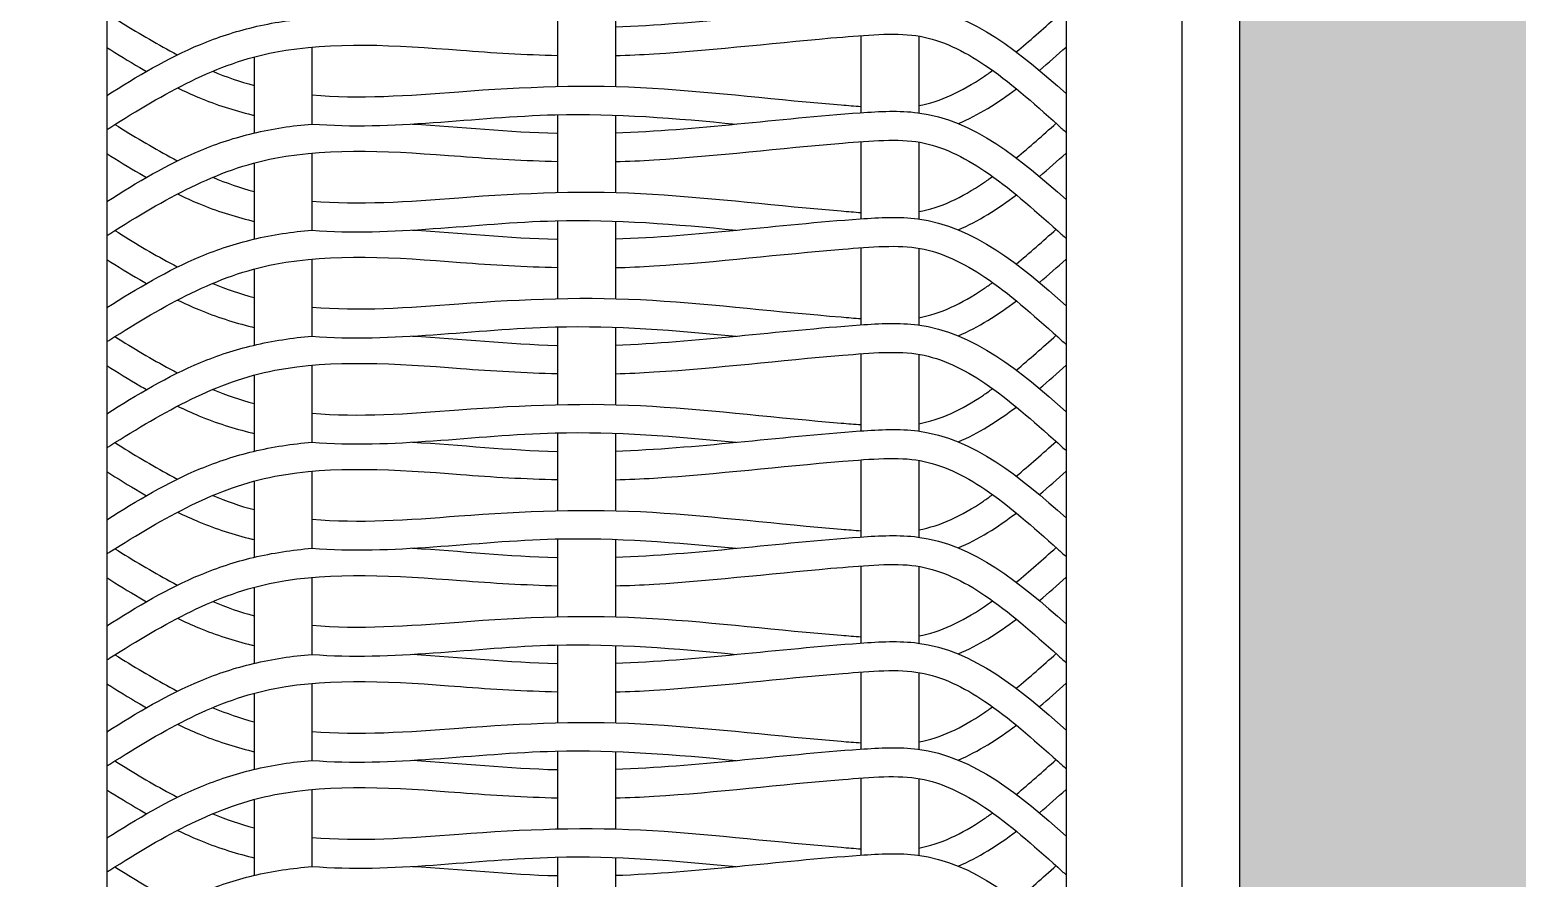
# Model space of a CAD drawing. Header units: millimetres. Extents: x 3409 to 3822, y 896 to 1108.
# Drawn here: x 3434.373 to 3435.659, y 1035.644 to 1036.378 of the extents above; entities that cross this region are included whole.
import ezdxf

# ---------------------------------------------------------------- set-up
doc = ezdxf.new("R2010")
doc.units = ezdxf.units.MM
doc.layers.add('a-epipla', color=8, linetype='Continuous')
doc.layers.add('toixoi_provolh', color=150, linetype='Continuous')

msp = doc.modelspace()

# ---------------------------------------------------------------- hatches: boundary and pattern name
at = {"layer": 'toixoi_provolh', "true_color": 0xa7a8aa}
h = msp.add_hatch(color=253, dxfattribs=at)
h.dxf.hatch_style = 1
h.paths.add_polyline_path([(3432.4192, 1038.0776), (3432.4192, 1037.6776), (3435.4192, 1037.6776), (3435.4192, 1038.0776)])
h.paths.add_polyline_path([(3432.4192, 1038.0776), (3432.0192, 1038.0776), (3432.0192, 1035.0776), (3432.4192, 1035.0776)])
h.paths.add_polyline_path([(3438.8192, 1037.6776), (3438.8192, 1038.0776), (3435.8192, 1038.0776), (3435.8192, 1037.6776)])
h.paths.add_polyline_path([(3435.4192, 1035.0776), (3435.8192, 1035.0776), (3435.8192, 1038.0776), (3435.4192, 1038.0776)])
h.paths.add_polyline_path([(3439.2192, 1038.0776), (3439.2192, 1037.6776), (3442.2192, 1037.6776), (3442.2192, 1038.0776)])
h.paths.add_polyline_path([(3438.8192, 1035.0776), (3439.2192, 1035.0776), (3439.2192, 1038.0776), (3438.8192, 1038.0776)])
h.paths.add_polyline_path([(3442.2192, 1035.0776), (3442.6192, 1035.0776), (3442.6192, 1038.0776), (3442.2192, 1038.0776)])

# ---------------------------------------------------------------- linework, layer by layer
at = {"layer": 'a-epipla'}
for p, q in [((3435.3692, 1037.6276), (3435.3692, 1035.1276)), ((3434.4392, 1037.5276), (3434.4392, 1035.0776)), ((3435.2692, 1037.5276), (3435.2692, 1035.0776)), ((3434.8292, 1036.3959), (3434.8292, 1036.3285)), ((3434.8792, 1036.3955), (3434.8792, 1036.3286)), ((3434.6167, 1036.3627), (3434.6167, 1036.296)), ((3435.0917, 1036.3726), (3435.0917, 1036.3058)), ((3435.1417, 1036.3722), (3435.1417, 1036.3057)), ((3434.5667, 1036.3541), (3434.5667, 1036.2883)), ((3434.8292, 1036.3042), (3434.8292, 1036.2368)), ((3434.8792, 1036.3037), (3434.8792, 1036.2368)), ((3435.0917, 1036.2808), (3435.0917, 1036.2141)), ((3435.1417, 1036.2804), (3435.1417, 1036.214)), ((3434.5667, 1036.2624), (3434.5667, 1036.1965)), ((3434.6167, 1036.2709), (3434.6167, 1036.2043)), ((3434.8292, 1036.2124), (3434.8292, 1036.1451)), ((3434.8792, 1036.212), (3434.8792, 1036.1451)), ((3435.0917, 1036.1891), (3435.0917, 1036.1224)), ((3435.1417, 1036.1887), (3435.1417, 1036.1222)), ((3434.5667, 1036.1706), (3434.5667, 1036.1048)), ((3434.6167, 1036.1792), (3434.6167, 1036.1126)), ((3434.8292, 1036.1207), (3434.8292, 1036.0533)), ((3434.8792, 1036.1203), (3434.8792, 1036.0533)), ((3435.0917, 1036.0973), (3435.0917, 1036.0306)), ((3435.1417, 1036.0969), (3435.1417, 1036.0305)), ((3434.6167, 1036.0874), (3434.6167, 1036.0208)), ((3434.5667, 1036.0789), (3434.5667, 1036.013)), ((3434.8292, 1036.0289), (3434.8292, 1035.9616)), ((3434.8792, 1036.0285), (3434.8792, 1035.9616)), ((3435.0917, 1036.0056), (3435.0917, 1035.9389)), ((3435.1417, 1036.0052), (3435.1417, 1035.9387)), ((3434.6167, 1035.9957), (3434.6167, 1035.9291)), ((3434.5667, 1035.9872), (3434.5667, 1035.9213)), ((3434.8292, 1035.9372), (3434.8292, 1035.8698)), ((3434.8792, 1035.9368), (3434.8792, 1035.8698)), ((3435.0917, 1035.9139), (3435.0917, 1035.8471)), ((3435.1417, 1035.9135), (3435.1417, 1035.847)), ((3434.6167, 1035.904), (3434.6167, 1035.8373)), ((3434.5667, 1035.8954), (3434.5667, 1035.8295)), ((3434.8292, 1035.8454), (3434.8292, 1035.7781)), ((3434.8792, 1035.845), (3434.8792, 1035.7781)), ((3435.0917, 1035.8221), (3435.0917, 1035.7554)), ((3434.6167, 1035.8122), (3434.6167, 1035.7456)), ((3435.1417, 1035.8217), (3435.1417, 1035.7553)), ((3434.5667, 1035.8037), (3434.5667, 1035.7378)), ((3434.8292, 1035.7537), (3434.8292, 1035.6863)), ((3434.8792, 1035.7533), (3434.8792, 1035.6864)), ((3434.6167, 1035.7205), (3434.6167, 1035.6538)), ((3435.0917, 1035.7304), (3435.0917, 1035.6636)), ((3435.1417, 1035.73), (3435.1417, 1035.6635)), ((3434.5667, 1035.7119), (3434.5667, 1035.6461)), ((3434.8292, 1035.6619), (3434.8292, 1035.5946)), ((3434.8792, 1035.6615), (3434.8792, 1035.5946))]:
    msp.add_line(p, q, dxfattribs=at)
for points, knots in [([(3434.8792, 1036.3802), (3434.9496, 1036.3826), (3435.0357, 1036.3948), (3435.1756, 1036.4024), (3435.2294, 1036.3578), (3435.2692, 1036.3224)], [0.4662693, 0.4662693, 0.4662693, 0.4662693, 0.6786549, 0.7286549, 0.877812, 0.877812, 0.877812, 0.877812]), ([(3434.4392, 1036.3207), (3434.4654, 1036.3372), (3434.5056, 1036.3615), (3434.567, 1036.3815), (3434.5997, 1036.3864), (3434.6167, 1036.3878)], [0.0125232, 0.0125232, 0.0125232, 0.0125232, 0.1049264, 0.1530593, 0.2047826, 0.2047826, 0.2047826, 0.2047826]), ([(3434.4463, 1036.3874), (3434.4623, 1036.3774), (3434.4781, 1036.3679), (3434.4939, 1036.3594), (3434.4961, 1036.3583), (3434.4983, 1036.3571), (3434.5004, 1036.356)], [0.00678697, 0.00678697, 0.00678697, 0.00678697, 0.06344334, 0.06344334, 0.06344334, 0.07121295, 0.07121295, 0.07121295, 0.07121295]), ([(3434.8792, 1036.3554), (3434.8904, 1036.3556), (3434.9015, 1036.3561), (3434.9677, 1036.3602), (3435.0217, 1036.367), (3435.1003, 1036.3733), (3435.124, 1036.3754), (3435.1617, 1036.3685), (3435.1801, 1036.3597), (3435.2196, 1036.3332), (3435.2404, 1036.3147), (3435.2619, 1036.2954), (3435.2643, 1036.2932), (3435.2667, 1036.291), (3435.2692, 1036.2888)], [0.4655013, 0.4655013, 0.4655013, 0.4655013, 0.498274, 0.498274, 0.6616991, 0.6616991, 0.7352337, 0.7352337, 0.8087683, 0.8087683, 0.8895351, 0.8895351, 0.8895351, 0.8986667, 0.8986667, 0.8986667, 0.8986667]), ([(3434.4392, 1036.2912), (3434.4401, 1036.2917), (3434.441, 1036.2923), (3434.4419, 1036.2929), (3434.4893, 1036.3229), (3434.5345, 1036.3487), (3434.6349, 1036.3678), (3434.689, 1036.3643), (3434.7729, 1036.3578), (3434.801, 1036.3561), (3434.8292, 1036.3554)], [-0.0032083, -0.0032083, -0.0032083, -0.0032083, 0, 0, 0, 0.1674245, 0.1674245, 0.3348489, 0.3348489, 0.4168796, 0.4168796, 0.4168796, 0.4168796]), ([(3434.4392, 1036.3624), (3434.4486, 1036.3565), (3434.4581, 1036.3506), (3434.4677, 1036.345), (3434.4697, 1036.3438), (3434.4716, 1036.3427), (3434.4736, 1036.3416)], [0.01406967, 0.01406967, 0.01406967, 0.01406967, 0.04740122, 0.04740122, 0.04740122, 0.05413463, 0.05413463, 0.05413463, 0.05413463]), ([(3435.1417, 1036.312), (3435.1605, 1036.3155), (3435.1789, 1036.3242), (3435.2003, 1036.3387), (3435.2029, 1036.3405), (3435.2056, 1036.3425)], [0.73539871, 0.73539871, 0.73539871, 0.73539871, 0.80876826, 0.80876826, 0.81911219, 0.81911219, 0.81911219, 0.81911219]), ([(3434.5005, 1036.3273), (3434.5066, 1036.3244), (3434.5273, 1036.3149), (3434.5498, 1036.3076), (3434.566, 1036.3038), (3434.5667, 1036.3036)], [0.08463791, 0.08463791, 0.08463791, 0.08463791, 0.10492637, 0.15305927, 0.15507122, 0.15507122, 0.15507122, 0.15507122]), ([(3434.6167, 1036.3212), (3434.6572, 1036.3177), (3434.6999, 1036.3206), (3434.7989, 1036.3283), (3434.8561, 1036.3306), (3434.9663, 1036.3237), (3435.0204, 1036.317), (3435.0804, 1036.3122), (3435.0861, 1036.3117), (3435.0917, 1036.3113)], [0.2038605, 0.2038605, 0.2038605, 0.2038605, 0.3348489, 0.3348489, 0.498274, 0.498274, 0.6616991, 0.6616991, 0.6790294, 0.6790294, 0.6790294, 0.6790294]), ([(3434.6167, 1036.2961), (3434.6858, 1036.2905), (3434.8108, 1036.3112), (3434.9316, 1036.3011), (3434.9838, 1036.296)], [0.2060573, 0.2060573, 0.2060573, 0.2060573, 0.4155593, 0.5729024, 0.5729024, 0.5729024, 0.5729024]), ([(3434.8792, 1036.2884), (3434.9496, 1036.2909), (3435.0357, 1036.3031), (3435.1756, 1036.3107), (3435.2294, 1036.2661), (3435.2692, 1036.2307)], [0.4662693, 0.4662693, 0.4662693, 0.4662693, 0.6786549, 0.7286549, 0.877812, 0.877812, 0.877812, 0.877812]), ([(3434.4392, 1036.229), (3434.4654, 1036.2455), (3434.5056, 1036.2698), (3434.567, 1036.2898), (3434.5997, 1036.2946), (3434.6167, 1036.2961)], [0.0125232, 0.0125232, 0.0125232, 0.0125232, 0.1049264, 0.1530593, 0.2047826, 0.2047826, 0.2047826, 0.2047826]), ([(3434.4463, 1036.2957), (3434.4623, 1036.2857), (3434.4781, 1036.2762), (3434.4939, 1036.2677), (3434.4961, 1036.2665), (3434.4983, 1036.2654), (3434.5004, 1036.2642)], [0.00678697, 0.00678697, 0.00678697, 0.00678697, 0.06344334, 0.06344334, 0.06344334, 0.07121295, 0.07121295, 0.07121295, 0.07121295]), ([(3434.7037, 1036.2961), (3434.7453, 1036.2937), (3434.7874, 1036.2891), (3434.829, 1036.2881), (3434.8292, 1036.2881)], [0.2917847, 0.2917847, 0.2917847, 0.2917847, 0.4155593, 0.4161946, 0.4161946, 0.4161946, 0.4161946]), ([(3434.4392, 1036.1994), (3434.4401, 1036.2), (3434.441, 1036.2006), (3434.4419, 1036.2012), (3434.4893, 1036.2311), (3434.5345, 1036.257), (3434.6349, 1036.2761), (3434.689, 1036.2725), (3434.7729, 1036.266), (3434.801, 1036.2644), (3434.8292, 1036.2637)], [-0.0032083, -0.0032083, -0.0032083, -0.0032083, 0, 0, 0, 0.1674245, 0.1674245, 0.3348489, 0.3348489, 0.4168796, 0.4168796, 0.4168796, 0.4168796]), ([(3434.8792, 1036.2636), (3434.8904, 1036.2639), (3434.9015, 1036.2643), (3434.9677, 1036.2685), (3435.0217, 1036.2752), (3435.1003, 1036.2816), (3435.124, 1036.2837), (3435.1617, 1036.2768), (3435.1801, 1036.268), (3435.2196, 1036.2414), (3435.2404, 1036.2229), (3435.2619, 1036.2037), (3435.2643, 1036.2015), (3435.2667, 1036.1993), (3435.2692, 1036.1971)], [0.4655013, 0.4655013, 0.4655013, 0.4655013, 0.498274, 0.498274, 0.6616991, 0.6616991, 0.7352337, 0.7352337, 0.8087683, 0.8087683, 0.8895351, 0.8895351, 0.8895351, 0.8986667, 0.8986667, 0.8986667, 0.8986667]), ([(3434.4392, 1036.2706), (3434.4486, 1036.2647), (3434.4581, 1036.2588), (3434.4677, 1036.2532), (3434.4697, 1036.2521), (3434.4716, 1036.251), (3434.4736, 1036.2499)], [0.01406967, 0.01406967, 0.01406967, 0.01406967, 0.04740122, 0.04740122, 0.04740122, 0.05413463, 0.05413463, 0.05413463, 0.05413463]), ([(3435.1417, 1036.2203), (3435.1605, 1036.2237), (3435.1789, 1036.2325), (3435.2003, 1036.2469), (3435.2029, 1036.2488), (3435.2056, 1036.2507)], [0.73539871, 0.73539871, 0.73539871, 0.73539871, 0.80876826, 0.80876826, 0.81911219, 0.81911219, 0.81911219, 0.81911219]), ([(3434.5005, 1036.2356), (3434.5066, 1036.2326), (3434.5273, 1036.2232), (3434.5498, 1036.2159), (3434.566, 1036.2121), (3434.5667, 1036.2119)], [0.08463791, 0.08463791, 0.08463791, 0.08463791, 0.10492637, 0.15305927, 0.15507122, 0.15507122, 0.15507122, 0.15507122]), ([(3434.6167, 1036.2294), (3434.6572, 1036.226), (3434.6999, 1036.2289), (3434.7989, 1036.2366), (3434.8561, 1036.2389), (3434.9663, 1036.232), (3435.0204, 1036.2253), (3435.0804, 1036.2204), (3435.0861, 1036.2199), (3435.0917, 1036.2195)], [0.2038605, 0.2038605, 0.2038605, 0.2038605, 0.3348489, 0.3348489, 0.498274, 0.498274, 0.6616991, 0.6616991, 0.6790294, 0.6790294, 0.6790294, 0.6790294]), ([(3434.6167, 1036.2043), (3434.6858, 1036.1987), (3434.8108, 1036.2195), (3434.9316, 1036.2094), (3434.9838, 1036.2043)], [0.2060573, 0.2060573, 0.2060573, 0.2060573, 0.4155593, 0.5729024, 0.5729024, 0.5729024, 0.5729024]), ([(3434.8792, 1036.1967), (3434.9496, 1036.1991), (3435.0357, 1036.2113), (3435.1756, 1036.2189), (3435.2294, 1036.1743), (3435.2692, 1036.1389)], [0.4662693, 0.4662693, 0.4662693, 0.4662693, 0.6786549, 0.7286549, 0.877812, 0.877812, 0.877812, 0.877812]), ([(3434.4392, 1036.1373), (3434.4654, 1036.1537), (3434.5056, 1036.178), (3434.567, 1036.198), (3434.5997, 1036.2029), (3434.6167, 1036.2043)], [0.0125232, 0.0125232, 0.0125232, 0.0125232, 0.1049264, 0.1530593, 0.2047826, 0.2047826, 0.2047826, 0.2047826]), ([(3434.4463, 1036.204), (3434.4623, 1036.1939), (3434.4781, 1036.1844), (3434.4939, 1036.1759), (3434.4961, 1036.1748), (3434.4983, 1036.1736), (3434.5004, 1036.1725)], [0.00678697, 0.00678697, 0.00678697, 0.00678697, 0.06344334, 0.06344334, 0.06344334, 0.07121295, 0.07121295, 0.07121295, 0.07121295]), ([(3434.7037, 1036.2044), (3434.7453, 1036.202), (3434.7874, 1036.1974), (3434.829, 1036.1964), (3434.8292, 1036.1964)], [0.2917847, 0.2917847, 0.2917847, 0.2917847, 0.4155593, 0.4161946, 0.4161946, 0.4161946, 0.4161946]), ([(3434.4392, 1036.1077), (3434.4401, 1036.1083), (3434.441, 1036.1088), (3434.4419, 1036.1094), (3434.4893, 1036.1394), (3434.5345, 1036.1653), (3434.6349, 1036.1844), (3434.689, 1036.1808), (3434.7729, 1036.1743), (3434.801, 1036.1726), (3434.8292, 1036.172)], [-0.0032083, -0.0032083, -0.0032083, -0.0032083, 0, 0, 0, 0.1674245, 0.1674245, 0.3348489, 0.3348489, 0.4168796, 0.4168796, 0.4168796, 0.4168796]), ([(3434.8792, 1036.1719), (3434.8904, 1036.1721), (3434.9015, 1036.1726), (3434.9677, 1036.1767), (3435.0217, 1036.1835), (3435.1003, 1036.1898), (3435.124, 1036.1919), (3435.1617, 1036.185), (3435.1801, 1036.1763), (3435.2196, 1036.1497), (3435.2404, 1036.1312), (3435.2619, 1036.1119), (3435.2643, 1036.1097), (3435.2667, 1036.1076), (3435.2692, 1036.1054)], [0.4655013, 0.4655013, 0.4655013, 0.4655013, 0.498274, 0.498274, 0.6616991, 0.6616991, 0.7352337, 0.7352337, 0.8087683, 0.8087683, 0.8895351, 0.8895351, 0.8895351, 0.8986667, 0.8986667, 0.8986667, 0.8986667]), ([(3434.4392, 1036.1789), (3434.4486, 1036.173), (3434.4581, 1036.1671), (3434.4677, 1036.1615), (3434.4697, 1036.1604), (3434.4716, 1036.1592), (3434.4736, 1036.1581)], [0.01406967, 0.01406967, 0.01406967, 0.01406967, 0.04740122, 0.04740122, 0.04740122, 0.05413463, 0.05413463, 0.05413463, 0.05413463]), ([(3435.1417, 1036.1285), (3435.1605, 1036.132), (3435.1789, 1036.1408), (3435.2003, 1036.1552), (3435.2029, 1036.157), (3435.2056, 1036.159)], [0.73539871, 0.73539871, 0.73539871, 0.73539871, 0.80876826, 0.80876826, 0.81911219, 0.81911219, 0.81911219, 0.81911219]), ([(3434.5005, 1036.1438), (3434.5066, 1036.1409), (3434.5273, 1036.1315), (3434.5498, 1036.1241), (3434.566, 1036.1203), (3434.5667, 1036.1202)], [0.08463791, 0.08463791, 0.08463791, 0.08463791, 0.10492637, 0.15305927, 0.15507122, 0.15507122, 0.15507122, 0.15507122]), ([(3434.6167, 1036.1377), (3434.6572, 1036.1342), (3434.6999, 1036.1372), (3434.7989, 1036.1448), (3434.8561, 1036.1471), (3434.9663, 1036.1402), (3435.0204, 1036.1335), (3435.0804, 1036.1287), (3435.0861, 1036.1282), (3435.0917, 1036.1278)], [0.2038605, 0.2038605, 0.2038605, 0.2038605, 0.3348489, 0.3348489, 0.498274, 0.498274, 0.6616991, 0.6616991, 0.6790294, 0.6790294, 0.6790294, 0.6790294]), ([(3434.6167, 1036.1126), (3434.6858, 1036.107), (3434.8108, 1036.1277), (3434.9316, 1036.1176), (3434.9838, 1036.1126)], [0.2060573, 0.2060573, 0.2060573, 0.2060573, 0.4155593, 0.5729024, 0.5729024, 0.5729024, 0.5729024]), ([(3434.8792, 1036.1049), (3434.9496, 1036.1074), (3435.0357, 1036.1196), (3435.1756, 1036.1272), (3435.2294, 1036.0826), (3435.2692, 1036.0472)], [0.4662693, 0.4662693, 0.4662693, 0.4662693, 0.6786549, 0.7286549, 0.877812, 0.877812, 0.877812, 0.877812]), ([(3434.4392, 1036.0455), (3434.4654, 1036.062), (3434.5056, 1036.0863), (3434.567, 1036.1063), (3434.5997, 1036.1111), (3434.6167, 1036.1126)], [0.0125232, 0.0125232, 0.0125232, 0.0125232, 0.1049264, 0.1530593, 0.2047826, 0.2047826, 0.2047826, 0.2047826]), ([(3434.4463, 1036.1122), (3434.4623, 1036.1022), (3434.4781, 1036.0927), (3434.4939, 1036.0842), (3434.4961, 1036.083), (3434.4983, 1036.0819), (3434.5004, 1036.0808)], [0.00678697, 0.00678697, 0.00678697, 0.00678697, 0.06344334, 0.06344334, 0.06344334, 0.07121295, 0.07121295, 0.07121295, 0.07121295]), ([(3434.7037, 1036.1127), (3434.7453, 1036.1102), (3434.7874, 1036.1057), (3434.829, 1036.1046), (3434.8292, 1036.1046)], [0.2917847, 0.2917847, 0.2917847, 0.2917847, 0.4155593, 0.4161946, 0.4161946, 0.4161946, 0.4161946]), ([(3434.4392, 1036.0159), (3434.4401, 1036.0165), (3434.441, 1036.0171), (3434.4419, 1036.0177), (3434.4893, 1036.0476), (3434.5345, 1036.0735), (3434.6349, 1036.0926), (3434.689, 1036.089), (3434.7729, 1036.0825), (3434.801, 1036.0809), (3434.8292, 1036.0802)], [-0.0032083, -0.0032083, -0.0032083, -0.0032083, 0, 0, 0, 0.1674245, 0.1674245, 0.3348489, 0.3348489, 0.4168796, 0.4168796, 0.4168796, 0.4168796]), ([(3434.8792, 1036.0801), (3434.8904, 1036.0804), (3434.9015, 1036.0809), (3434.9677, 1036.085), (3435.0217, 1036.0917), (3435.1003, 1036.0981), (3435.124, 1036.1002), (3435.1617, 1036.0933), (3435.1801, 1036.0845), (3435.2196, 1036.0579), (3435.2404, 1036.0394), (3435.2619, 1036.0202), (3435.2643, 1036.018), (3435.2667, 1036.0158), (3435.2692, 1036.0136)], [0.4655013, 0.4655013, 0.4655013, 0.4655013, 0.498274, 0.498274, 0.6616991, 0.6616991, 0.7352337, 0.7352337, 0.8087683, 0.8087683, 0.8895351, 0.8895351, 0.8895351, 0.8986667, 0.8986667, 0.8986667, 0.8986667]), ([(3434.4392, 1036.0872), (3434.4486, 1036.0812), (3434.4581, 1036.0754), (3434.4677, 1036.0697), (3434.4697, 1036.0686), (3434.4716, 1036.0675), (3434.4736, 1036.0664)], [0.01406967, 0.01406967, 0.01406967, 0.01406967, 0.04740122, 0.04740122, 0.04740122, 0.05413463, 0.05413463, 0.05413463, 0.05413463]), ([(3435.1417, 1036.0368), (3435.1605, 1036.0403), (3435.1789, 1036.049), (3435.2003, 1036.0634), (3435.2029, 1036.0653), (3435.2056, 1036.0672)], [0.73539871, 0.73539871, 0.73539871, 0.73539871, 0.80876826, 0.80876826, 0.81911219, 0.81911219, 0.81911219, 0.81911219]), ([(3434.6167, 1036.0459), (3434.6572, 1036.0425), (3434.6999, 1036.0454), (3434.7989, 1036.0531), (3434.8561, 1036.0554), (3434.9663, 1036.0485), (3435.0204, 1036.0418), (3435.0804, 1036.0369), (3435.0861, 1036.0365), (3435.0917, 1036.0361)], [0.2038605, 0.2038605, 0.2038605, 0.2038605, 0.3348489, 0.3348489, 0.498274, 0.498274, 0.6616991, 0.6616991, 0.6790294, 0.6790294, 0.6790294, 0.6790294]), ([(3434.5005, 1036.0521), (3434.5066, 1036.0491), (3434.5273, 1036.0397), (3434.5498, 1036.0324), (3434.566, 1036.0286), (3434.5667, 1036.0284)], [0.08463791, 0.08463791, 0.08463791, 0.08463791, 0.10492637, 0.15305927, 0.15507122, 0.15507122, 0.15507122, 0.15507122]), ([(3434.6167, 1036.0208), (3434.6858, 1036.0152), (3434.8108, 1036.036), (3434.9316, 1036.0259), (3434.9838, 1036.0208)], [0.2060573, 0.2060573, 0.2060573, 0.2060573, 0.4155593, 0.5729024, 0.5729024, 0.5729024, 0.5729024]), ([(3434.8792, 1036.0132), (3434.9496, 1036.0156), (3435.0357, 1036.0278), (3435.1756, 1036.0355), (3435.2294, 1035.9908), (3435.2692, 1035.9554)], [0.4662693, 0.4662693, 0.4662693, 0.4662693, 0.6786549, 0.7286549, 0.877812, 0.877812, 0.877812, 0.877812]), ([(3434.4392, 1035.9538), (3434.4654, 1035.9702), (3434.5056, 1035.9945), (3434.567, 1036.0145), (3434.5997, 1036.0194), (3434.6167, 1036.0208)], [0.0125232, 0.0125232, 0.0125232, 0.0125232, 0.1049264, 0.1530593, 0.2047826, 0.2047826, 0.2047826, 0.2047826]), ([(3434.4463, 1036.0205), (3434.4623, 1036.0104), (3434.4781, 1036.0009), (3434.4939, 1035.9924), (3434.4961, 1035.9913), (3434.4983, 1035.9901), (3434.5004, 1035.989)], [0.00678697, 0.00678697, 0.00678697, 0.00678697, 0.06344334, 0.06344334, 0.06344334, 0.07121295, 0.07121295, 0.07121295, 0.07121295]), ([(3434.7037, 1036.0209), (3434.7453, 1036.0185), (3434.7874, 1036.0139), (3434.829, 1036.0129), (3434.8292, 1036.0129)], [0.2917847, 0.2917847, 0.2917847, 0.2917847, 0.4155593, 0.4161946, 0.4161946, 0.4161946, 0.4161946]), ([(3434.8792, 1035.9884), (3434.8904, 1035.9887), (3434.9015, 1035.9891), (3434.9677, 1035.9933), (3435.0217, 1036), (3435.1003, 1036.0063), (3435.124, 1036.0084), (3435.1617, 1036.0015), (3435.1801, 1035.9928), (3435.2196, 1035.9662), (3435.2404, 1035.9477), (3435.2619, 1035.9284), (3435.2643, 1035.9263), (3435.2667, 1035.9241), (3435.2692, 1035.9219)], [0.4655013, 0.4655013, 0.4655013, 0.4655013, 0.498274, 0.498274, 0.6616991, 0.6616991, 0.7352337, 0.7352337, 0.8087683, 0.8087683, 0.8895351, 0.8895351, 0.8895351, 0.8986667, 0.8986667, 0.8986667, 0.8986667]), ([(3434.4392, 1035.9242), (3434.4401, 1035.9248), (3434.441, 1035.9253), (3434.4419, 1035.9259), (3434.4893, 1035.9559), (3434.5345, 1035.9818), (3434.6349, 1036.0009), (3434.689, 1035.9973), (3434.7729, 1035.9908), (3434.801, 1035.9891), (3434.8292, 1035.9885)], [-0.0032083, -0.0032083, -0.0032083, -0.0032083, 0, 0, 0, 0.1674245, 0.1674245, 0.3348489, 0.3348489, 0.4168796, 0.4168796, 0.4168796, 0.4168796]), ([(3434.4392, 1035.9954), (3434.4486, 1035.9895), (3434.4581, 1035.9836), (3434.4677, 1035.978), (3434.4697, 1035.9769), (3434.4716, 1035.9757), (3434.4736, 1035.9746)], [0.01406967, 0.01406967, 0.01406967, 0.01406967, 0.04740122, 0.04740122, 0.04740122, 0.05413463, 0.05413463, 0.05413463, 0.05413463]), ([(3434.6167, 1035.9542), (3434.6572, 1035.9507), (3434.6999, 1035.9537), (3434.7989, 1035.9613), (3434.8561, 1035.9637), (3434.9663, 1035.9568), (3435.0204, 1035.95), (3435.0804, 1035.9452), (3435.0861, 1035.9447), (3435.0917, 1035.9443)], [0.2038605, 0.2038605, 0.2038605, 0.2038605, 0.3348489, 0.3348489, 0.498274, 0.498274, 0.6616991, 0.6616991, 0.6790294, 0.6790294, 0.6790294, 0.6790294]), ([(3435.1417, 1035.945), (3435.1605, 1035.9485), (3435.1789, 1035.9573), (3435.2003, 1035.9717), (3435.2029, 1035.9736), (3435.2056, 1035.9755)], [0.73539871, 0.73539871, 0.73539871, 0.73539871, 0.80876826, 0.80876826, 0.81911219, 0.81911219, 0.81911219, 0.81911219]), ([(3434.5005, 1035.9603), (3434.5066, 1035.9574), (3434.5273, 1035.948), (3434.5498, 1035.9406), (3434.566, 1035.9368), (3434.5667, 1035.9367)], [0.08463791, 0.08463791, 0.08463791, 0.08463791, 0.10492637, 0.15305927, 0.15507122, 0.15507122, 0.15507122, 0.15507122]), ([(3434.6167, 1035.9291), (3434.6858, 1035.9235), (3434.8108, 1035.9443), (3434.9316, 1035.9341), (3434.9838, 1035.9291)], [0.2060573, 0.2060573, 0.2060573, 0.2060573, 0.4155593, 0.5729024, 0.5729024, 0.5729024, 0.5729024]), ([(3434.8792, 1035.9214), (3434.9496, 1035.9239), (3435.0357, 1035.9361), (3435.1756, 1035.9437), (3435.2294, 1035.8991), (3435.2692, 1035.8637)], [0.4662693, 0.4662693, 0.4662693, 0.4662693, 0.6786549, 0.7286549, 0.877812, 0.877812, 0.877812, 0.877812]), ([(3434.4392, 1035.862), (3434.4654, 1035.8785), (3434.5056, 1035.9028), (3434.567, 1035.9228), (3434.5997, 1035.9276), (3434.6167, 1035.9291)], [0.0125232, 0.0125232, 0.0125232, 0.0125232, 0.1049264, 0.1530593, 0.2047826, 0.2047826, 0.2047826, 0.2047826]), ([(3434.4463, 1035.9287), (3434.4623, 1035.9187), (3434.4781, 1035.9092), (3434.4939, 1035.9007), (3434.4961, 1035.8995), (3434.4983, 1035.8984), (3434.5004, 1035.8973)], [0.00678697, 0.00678697, 0.00678697, 0.00678697, 0.06344334, 0.06344334, 0.06344334, 0.07121295, 0.07121295, 0.07121295, 0.07121295]), ([(3434.7037, 1035.9292), (3434.7453, 1035.9268), (3434.7874, 1035.9222), (3434.829, 1035.9211), (3434.8292, 1035.9211)], [0.2917847, 0.2917847, 0.2917847, 0.2917847, 0.4155593, 0.4161946, 0.4161946, 0.4161946, 0.4161946]), ([(3434.8792, 1035.8967), (3434.8904, 1035.8969), (3434.9015, 1035.8974), (3434.9677, 1035.9015), (3435.0217, 1035.9082), (3435.1003, 1035.9146), (3435.124, 1035.9167), (3435.1617, 1035.9098), (3435.1801, 1035.901), (3435.2196, 1035.8744), (3435.2404, 1035.8559), (3435.2619, 1035.8367), (3435.2643, 1035.8345), (3435.2667, 1035.8323), (3435.2692, 1035.8301)], [0.4655013, 0.4655013, 0.4655013, 0.4655013, 0.498274, 0.498274, 0.6616991, 0.6616991, 0.7352337, 0.7352337, 0.8087683, 0.8087683, 0.8895351, 0.8895351, 0.8895351, 0.8986667, 0.8986667, 0.8986667, 0.8986667]), ([(3434.4392, 1035.8325), (3434.4401, 1035.833), (3434.441, 1035.8336), (3434.4419, 1035.8342), (3434.4893, 1035.8641), (3434.5345, 1035.89), (3434.6349, 1035.9091), (3434.689, 1035.9055), (3434.7729, 1035.8991), (3434.801, 1035.8974), (3434.8292, 1035.8967)], [-0.0032083, -0.0032083, -0.0032083, -0.0032083, 0, 0, 0, 0.1674245, 0.1674245, 0.3348489, 0.3348489, 0.4168796, 0.4168796, 0.4168796, 0.4168796]), ([(3434.4392, 1035.9037), (3434.4486, 1035.8977), (3434.4581, 1035.8919), (3434.4677, 1035.8863), (3434.4697, 1035.8851), (3434.4716, 1035.884), (3434.4736, 1035.8829)], [0.01406967, 0.01406967, 0.01406967, 0.01406967, 0.04740122, 0.04740122, 0.04740122, 0.05413463, 0.05413463, 0.05413463, 0.05413463]), ([(3435.1417, 1035.8533), (3435.1605, 1035.8568), (3435.1789, 1035.8655), (3435.2003, 1035.88), (3435.2029, 1035.8818), (3435.2056, 1035.8837)], [0.73539871, 0.73539871, 0.73539871, 0.73539871, 0.80876826, 0.80876826, 0.81911219, 0.81911219, 0.81911219, 0.81911219]), ([(3434.5005, 1035.8686), (3434.5066, 1035.8656), (3434.5273, 1035.8562), (3434.5498, 1035.8489), (3434.566, 1035.8451), (3434.5667, 1035.8449)], [0.08463791, 0.08463791, 0.08463791, 0.08463791, 0.10492637, 0.15305927, 0.15507122, 0.15507122, 0.15507122, 0.15507122]), ([(3434.6167, 1035.8625), (3434.6572, 1035.859), (3434.6999, 1035.8619), (3434.7989, 1035.8696), (3434.8561, 1035.8719), (3434.9663, 1035.865), (3435.0204, 1035.8583), (3435.0804, 1035.8534), (3435.0861, 1035.853), (3435.0917, 1035.8526)], [0.2038605, 0.2038605, 0.2038605, 0.2038605, 0.3348489, 0.3348489, 0.498274, 0.498274, 0.6616991, 0.6616991, 0.6790294, 0.6790294, 0.6790294, 0.6790294]), ([(3434.8792, 1035.8297), (3434.9496, 1035.8321), (3435.0357, 1035.8443), (3435.1756, 1035.852), (3435.2294, 1035.8073), (3435.2692, 1035.7719)], [0.4662693, 0.4662693, 0.4662693, 0.4662693, 0.6786549, 0.7286549, 0.877812, 0.877812, 0.877812, 0.877812]), ([(3434.4392, 1035.7703), (3434.4654, 1035.7868), (3434.5056, 1035.811), (3434.567, 1035.8311), (3434.5997, 1035.8359), (3434.6167, 1035.8373)], [0.0125232, 0.0125232, 0.0125232, 0.0125232, 0.1049264, 0.1530593, 0.2047826, 0.2047826, 0.2047826, 0.2047826]), ([(3434.4463, 1035.837), (3434.4623, 1035.827), (3434.4781, 1035.8175), (3434.4939, 1035.809), (3434.4961, 1035.8078), (3434.4983, 1035.8067), (3434.5004, 1035.8055)], [0.00678697, 0.00678697, 0.00678697, 0.00678697, 0.06344334, 0.06344334, 0.06344334, 0.07121295, 0.07121295, 0.07121295, 0.07121295]), ([(3434.6167, 1035.8373), (3434.6858, 1035.8317), (3434.8108, 1035.8525), (3434.9316, 1035.8424), (3434.9838, 1035.8373)], [0.2060573, 0.2060573, 0.2060573, 0.2060573, 0.4155593, 0.5729024, 0.5729024, 0.5729024, 0.5729024]), ([(3434.7037, 1035.8374), (3434.7453, 1035.835), (3434.7874, 1035.8304), (3434.829, 1035.8294), (3434.8292, 1035.8294)], [0.2917847, 0.2917847, 0.2917847, 0.2917847, 0.4155593, 0.4161946, 0.4161946, 0.4161946, 0.4161946]), ([(3434.8792, 1035.8049), (3434.8904, 1035.8052), (3434.9015, 1035.8056), (3434.9677, 1035.8098), (3435.0217, 1035.8165), (3435.1003, 1035.8228), (3435.124, 1035.8249), (3435.1617, 1035.8181), (3435.1801, 1035.8093), (3435.2196, 1035.7827), (3435.2404, 1035.7642), (3435.2619, 1035.7449), (3435.2643, 1035.7428), (3435.2667, 1035.7406), (3435.2692, 1035.7384)], [0.4655013, 0.4655013, 0.4655013, 0.4655013, 0.498274, 0.498274, 0.6616991, 0.6616991, 0.7352337, 0.7352337, 0.8087683, 0.8087683, 0.8895351, 0.8895351, 0.8895351, 0.8986667, 0.8986667, 0.8986667, 0.8986667]), ([(3434.4392, 1035.7407), (3434.4401, 1035.7413), (3434.441, 1035.7419), (3434.4419, 1035.7424), (3434.4893, 1035.7724), (3434.5345, 1035.7983), (3434.6349, 1035.8174), (3434.689, 1035.8138), (3434.7729, 1035.8073), (3434.801, 1035.8057), (3434.8292, 1035.805)], [-0.0032083, -0.0032083, -0.0032083, -0.0032083, 0, 0, 0, 0.1674245, 0.1674245, 0.3348489, 0.3348489, 0.4168796, 0.4168796, 0.4168796, 0.4168796]), ([(3434.4392, 1035.8119), (3434.4486, 1035.806), (3434.4581, 1035.8001), (3434.4677, 1035.7945), (3434.4697, 1035.7934), (3434.4716, 1035.7923), (3434.4736, 1035.7911)], [0.01406967, 0.01406967, 0.01406967, 0.01406967, 0.04740122, 0.04740122, 0.04740122, 0.05413463, 0.05413463, 0.05413463, 0.05413463]), ([(3435.1417, 1035.7616), (3435.1605, 1035.765), (3435.1789, 1035.7738), (3435.2003, 1035.7882), (3435.2029, 1035.7901), (3435.2056, 1035.792)], [0.73539871, 0.73539871, 0.73539871, 0.73539871, 0.80876826, 0.80876826, 0.81911219, 0.81911219, 0.81911219, 0.81911219]), ([(3434.5005, 1035.7769), (3434.5066, 1035.7739), (3434.5273, 1035.7645), (3434.5498, 1035.7572), (3434.566, 1035.7533), (3434.5667, 1035.7532)], [0.08463791, 0.08463791, 0.08463791, 0.08463791, 0.10492637, 0.15305927, 0.15507122, 0.15507122, 0.15507122, 0.15507122]), ([(3434.6167, 1035.7707), (3434.6572, 1035.7673), (3434.6999, 1035.7702), (3434.7989, 1035.7778), (3434.8561, 1035.7802), (3434.9663, 1035.7733), (3435.0204, 1035.7665), (3435.0804, 1035.7617), (3435.0861, 1035.7612), (3435.0917, 1035.7608)], [0.2038605, 0.2038605, 0.2038605, 0.2038605, 0.3348489, 0.3348489, 0.498274, 0.498274, 0.6616991, 0.6616991, 0.6790294, 0.6790294, 0.6790294, 0.6790294]), ([(3434.4392, 1035.6785), (3434.4654, 1035.695), (3434.5056, 1035.7193), (3434.567, 1035.7393), (3434.5997, 1035.7442), (3434.6167, 1035.7456)], [0.0125232, 0.0125232, 0.0125232, 0.0125232, 0.1049264, 0.1530593, 0.2047826, 0.2047826, 0.2047826, 0.2047826]), ([(3434.4463, 1035.7452), (3434.4623, 1035.7352), (3434.4781, 1035.7257), (3434.4939, 1035.7172), (3434.4961, 1035.7161), (3434.4983, 1035.7149), (3434.5004, 1035.7138)], [0.00678697, 0.00678697, 0.00678697, 0.00678697, 0.06344334, 0.06344334, 0.06344334, 0.07121295, 0.07121295, 0.07121295, 0.07121295]), ([(3434.6167, 1035.7456), (3434.6858, 1035.74), (3434.8108, 1035.7608), (3434.9316, 1035.7506), (3434.9838, 1035.7456)], [0.2060573, 0.2060573, 0.2060573, 0.2060573, 0.4155593, 0.5729024, 0.5729024, 0.5729024, 0.5729024]), ([(3434.7037, 1035.7457), (3434.7453, 1035.7433), (3434.7874, 1035.7387), (3434.829, 1035.7376), (3434.8292, 1035.7376)], [0.2917847, 0.2917847, 0.2917847, 0.2917847, 0.4155593, 0.4161946, 0.4161946, 0.4161946, 0.4161946]), ([(3434.8792, 1035.738), (3434.9496, 1035.7404), (3435.0357, 1035.7526), (3435.1756, 1035.7602), (3435.2294, 1035.7156), (3435.2692, 1035.6802)], [0.4662693, 0.4662693, 0.4662693, 0.4662693, 0.6786549, 0.7286549, 0.877812, 0.877812, 0.877812, 0.877812]), ([(3434.8792, 1035.7132), (3434.8904, 1035.7134), (3434.9015, 1035.7139), (3434.9677, 1035.718), (3435.0217, 1035.7248), (3435.1003, 1035.7311), (3435.124, 1035.7332), (3435.1617, 1035.7263), (3435.1801, 1035.7175), (3435.2196, 1035.6909), (3435.2404, 1035.6725), (3435.2619, 1035.6532), (3435.2643, 1035.651), (3435.2667, 1035.6488), (3435.2692, 1035.6466)], [0.4655013, 0.4655013, 0.4655013, 0.4655013, 0.498274, 0.498274, 0.6616991, 0.6616991, 0.7352337, 0.7352337, 0.8087683, 0.8087683, 0.8895351, 0.8895351, 0.8895351, 0.8986667, 0.8986667, 0.8986667, 0.8986667]), ([(3434.4392, 1035.649), (3434.4401, 1035.6495), (3434.441, 1035.6501), (3434.4419, 1035.6507), (3434.4893, 1035.6807), (3434.5345, 1035.7065), (3434.6349, 1035.7256), (3434.689, 1035.7221), (3434.7729, 1035.7156), (3434.801, 1035.7139), (3434.8292, 1035.7132)], [-0.0032083, -0.0032083, -0.0032083, -0.0032083, 0, 0, 0, 0.1674245, 0.1674245, 0.3348489, 0.3348489, 0.4168796, 0.4168796, 0.4168796, 0.4168796]), ([(3434.4392, 1035.7202), (3434.4486, 1035.7143), (3434.4581, 1035.7084), (3434.4677, 1035.7028), (3434.4697, 1035.7016), (3434.4716, 1035.7005), (3434.4736, 1035.6994)], [0.01406967, 0.01406967, 0.01406967, 0.01406967, 0.04740122, 0.04740122, 0.04740122, 0.05413463, 0.05413463, 0.05413463, 0.05413463]), ([(3435.1417, 1035.6698), (3435.1605, 1035.6733), (3435.1789, 1035.682), (3435.2003, 1035.6965), (3435.2029, 1035.6983), (3435.2056, 1035.7002)], [0.73539871, 0.73539871, 0.73539871, 0.73539871, 0.80876826, 0.80876826, 0.81911219, 0.81911219, 0.81911219, 0.81911219]), ([(3434.5005, 1035.6851), (3434.5066, 1035.6822), (3434.5273, 1035.6727), (3434.5498, 1035.6654), (3434.566, 1035.6616), (3434.5667, 1035.6614)], [0.08463791, 0.08463791, 0.08463791, 0.08463791, 0.10492637, 0.15305927, 0.15507122, 0.15507122, 0.15507122, 0.15507122]), ([(3434.6167, 1035.679), (3434.6572, 1035.6755), (3434.6999, 1035.6784), (3434.7989, 1035.6861), (3434.8561, 1035.6884), (3434.9663, 1035.6815), (3435.0204, 1035.6748), (3435.0804, 1035.67), (3435.0861, 1035.6695), (3435.0917, 1035.6691)], [0.2038605, 0.2038605, 0.2038605, 0.2038605, 0.3348489, 0.3348489, 0.498274, 0.498274, 0.6616991, 0.6616991, 0.6790294, 0.6790294, 0.6790294, 0.6790294]), ([(3434.6167, 1035.6539), (3434.6858, 1035.6483), (3434.8108, 1035.669), (3434.9316, 1035.6589), (3434.9838, 1035.6538)], [0.2060573, 0.2060573, 0.2060573, 0.2060573, 0.4155593, 0.5729024, 0.5729024, 0.5729024, 0.5729024]), ([(3434.8792, 1035.6462), (3434.9496, 1035.6487), (3435.0357, 1035.6609), (3435.1756, 1035.6685), (3435.2294, 1035.6239), (3435.2692, 1035.5884)], [0.4662693, 0.4662693, 0.4662693, 0.4662693, 0.6786549, 0.7286549, 0.877812, 0.877812, 0.877812, 0.877812]), ([(3434.4392, 1035.5868), (3434.4654, 1035.6033), (3434.5056, 1035.6276), (3434.567, 1035.6476), (3434.5997, 1035.6524), (3434.6167, 1035.6538)], [0.0125232, 0.0125232, 0.0125232, 0.0125232, 0.1049264, 0.1530593, 0.2047826, 0.2047826, 0.2047826, 0.2047826]), ([(3434.4463, 1035.6535), (3434.4623, 1035.6435), (3434.4781, 1035.634), (3434.4939, 1035.6255), (3434.4961, 1035.6243), (3434.4983, 1035.6232), (3434.5004, 1035.622)], [0.00678697, 0.00678697, 0.00678697, 0.00678697, 0.06344334, 0.06344334, 0.06344334, 0.07121295, 0.07121295, 0.07121295, 0.07121295]), ([(3434.7037, 1035.6539), (3434.7453, 1035.6515), (3434.7874, 1035.6469), (3434.829, 1035.6459), (3434.8292, 1035.6459)], [0.2917847, 0.2917847, 0.2917847, 0.2917847, 0.4155593, 0.4161946, 0.4161946, 0.4161946, 0.4161946])]:
    msp.add_open_spline(points, degree=3, knots=knots, dxfattribs=at)
for points in [[(3435.226, 1036.3584), (3435.2374, 1036.3678), (3435.2489, 1036.3781), (3435.2606, 1036.3886)], [(3435.246, 1036.3425), (3435.2538, 1036.3491), (3435.2615, 1036.3559), (3435.2692, 1036.3627)], [(3434.5309, 1036.3417), (3434.5427, 1036.3368), (3434.5545, 1036.3327), (3434.5667, 1036.3295)], [(3435.1758, 1036.2964), (3435.1933, 1036.3038), (3435.2099, 1036.3143), (3435.2261, 1036.3265)], [(3435.226, 1036.2667), (3435.2374, 1036.2761), (3435.2489, 1036.2863), (3435.2606, 1036.2968)], [(3435.246, 1036.2508), (3435.2538, 1036.2573), (3435.2615, 1036.2641), (3435.2692, 1036.271)], [(3434.5309, 1036.25), (3434.5427, 1036.2451), (3434.5545, 1036.241), (3434.5667, 1036.2377)], [(3435.1758, 1036.2046), (3435.1933, 1036.212), (3435.2099, 1036.2226), (3435.2261, 1036.2348)], [(3435.226, 1036.175), (3435.2374, 1036.1844), (3435.2489, 1036.1946), (3435.2606, 1036.2051)], [(3435.246, 1036.159), (3435.2538, 1036.1656), (3435.2615, 1036.1724), (3435.2692, 1036.1792)], [(3434.5309, 1036.1582), (3434.5427, 1036.1534), (3434.5545, 1036.1492), (3434.5667, 1036.146)], [(3435.1758, 1036.1129), (3435.1933, 1036.1203), (3435.2099, 1036.1308), (3435.2261, 1036.1431)], [(3435.226, 1036.0832), (3435.2374, 1036.0926), (3435.2489, 1036.1029), (3435.2606, 1036.1133)], [(3435.246, 1036.0673), (3435.2538, 1036.0738), (3435.2615, 1036.0806), (3435.2692, 1036.0875)], [(3434.5309, 1036.0665), (3434.5427, 1036.0616), (3434.5545, 1036.0575), (3434.5667, 1036.0542)], [(3435.1758, 1036.0211), (3435.1933, 1036.0285), (3435.2099, 1036.0391), (3435.2261, 1036.0513)], [(3435.226, 1035.9915), (3435.2374, 1036.0009), (3435.2489, 1036.0111), (3435.2606, 1036.0216)], [(3435.246, 1035.9756), (3435.2538, 1035.9821), (3435.2615, 1035.9889), (3435.2692, 1035.9958)], [(3434.5309, 1035.9747), (3434.5427, 1035.9699), (3434.5545, 1035.9657), (3434.5667, 1035.9625)], [(3435.1758, 1035.9294), (3435.1933, 1035.9368), (3435.2099, 1035.9473), (3435.2261, 1035.9596)], [(3435.226, 1035.8997), (3435.2374, 1035.9091), (3435.2489, 1035.9194), (3435.2606, 1035.9298)], [(3435.246, 1035.8838), (3435.2538, 1035.8904), (3435.2615, 1035.8972), (3435.2692, 1035.904)], [(3434.5309, 1035.883), (3434.5427, 1035.8781), (3434.5545, 1035.874), (3434.5667, 1035.8708)], [(3435.1758, 1035.8377), (3435.1933, 1035.845), (3435.2099, 1035.8556), (3435.2261, 1035.8678)], [(3435.226, 1035.808), (3435.2374, 1035.8174), (3435.2489, 1035.8276), (3435.2606, 1035.8381)], [(3435.246, 1035.7921), (3435.2538, 1035.7986), (3435.2615, 1035.8054), (3435.2692, 1035.8123)], [(3434.5309, 1035.7912), (3434.5427, 1035.7864), (3434.5545, 1035.7822), (3434.5667, 1035.779)], [(3435.1758, 1035.7459), (3435.1933, 1035.7533), (3435.2099, 1035.7639), (3435.2261, 1035.7761)], [(3435.226, 1035.7162), (3435.2374, 1035.7256), (3435.2489, 1035.7359), (3435.2606, 1035.7464)], [(3435.246, 1035.7003), (3435.2538, 1035.7069), (3435.2615, 1035.7137), (3435.2692, 1035.7205)], [(3434.5309, 1035.6995), (3434.5427, 1035.6946), (3434.5545, 1035.6905), (3434.5667, 1035.6873)], [(3435.1758, 1035.6542), (3435.1933, 1035.6615), (3435.2099, 1035.6721), (3435.2261, 1035.6843)], [(3435.226, 1035.6245), (3435.2374, 1035.6339), (3435.2489, 1035.6441), (3435.2606, 1035.6546)]]:
    msp.add_open_spline(points, degree=3, dxfattribs=at)
at = {"layer": 'toixoi_provolh'}
msp.add_line((3435.4192, 1038.0776), (3435.4192, 1035.0776), dxfattribs=at)

doc.saveas('drawing.dxf')
